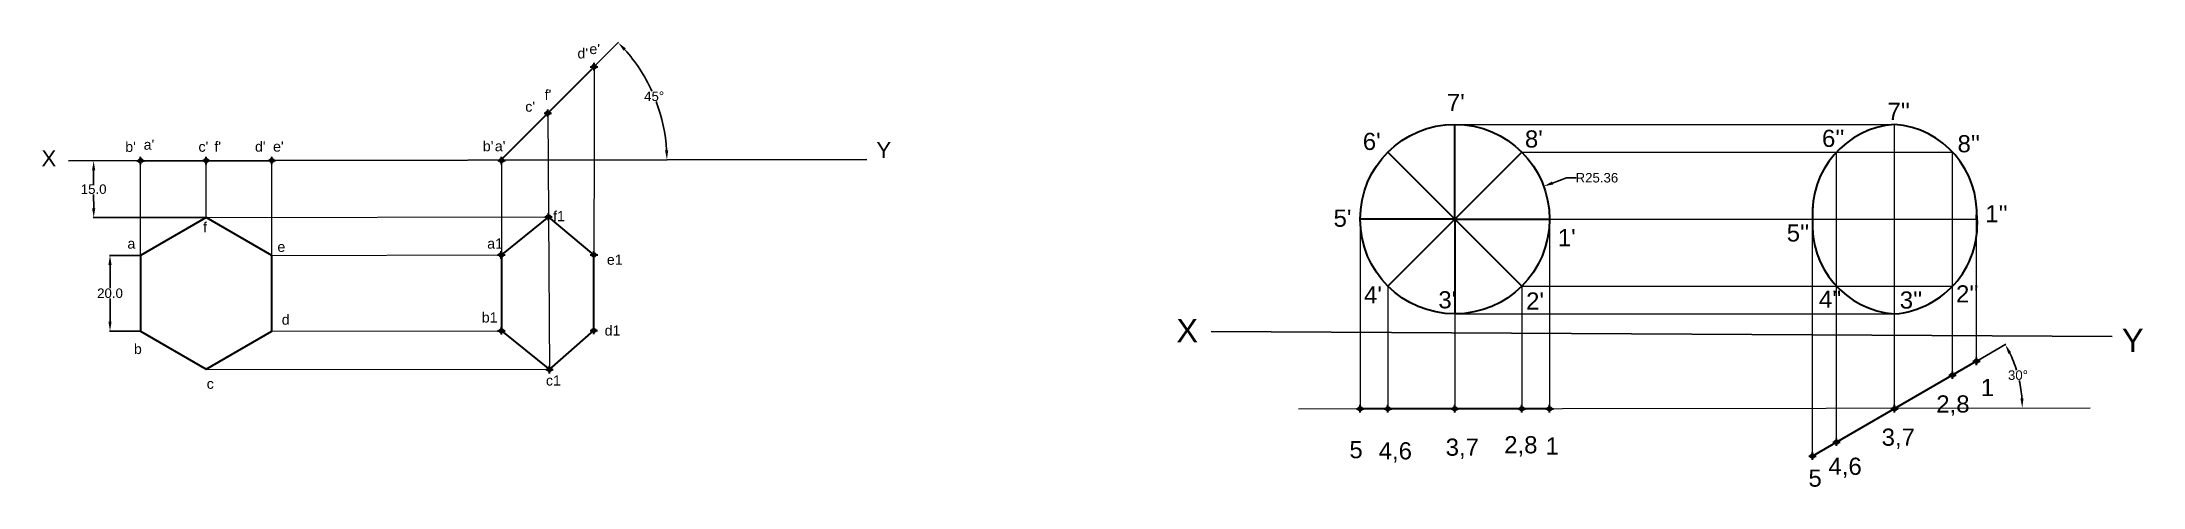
# Model space of a CAD drawing. Header units: millimetres. Extents: x -29 to 526, y 90 to 208.
import ezdxf

# ---------------------------------------------------------------- set-up
doc = ezdxf.new("R2010")
doc.units = ezdxf.units.MM
doc.header["$PDMODE"] = 34
doc.layers.add('thick continuous', color=7, linetype='Continuous', lineweight=30)
doc.styles.get("Standard").update_dxf_attribs({"font": 'arial.ttf'})
doc.dimstyles.get("Standard").update_dxf_attribs({"dimtxt": 2.5, "dimasz": 2.5, "dimexe": 0.18, "dimexo": 0.0625, "dimgap": 0.09, "dimtad": 0, "dimtih": 1, "dimtoh": 1, "dimdec": 1, "dimzin": 0, "dimdsep": 46, "dimtxsty": 'Standard', "dimcen": 0.09, "dimadec": 0, "dimazin": 0, "dimtfac": 1, "dimtdec": 1, "dimtofl": 0, "dimtmove": 0, "dimatfit": 3, "dimfxl": 1, "dimtolj": 1, "dimtzin": 0, "dimarcsym": 0})

# ---------------------------------------------------------------- blocks, each defined once
blk = doc.blocks.new('*D0')
at = {"layer": 'Defpoints', "color": 0, "transparency": 16777216}
for p in [(14.34, 176.56), (-15.35, 161.51), (14.36, 161.56)]:
    blk.add_point(p, dxfattribs=at)
at = {"layer": 'thick continuous', "color": 0, "lineweight": -2, "transparency": 16777216}
for p, q in [((14.27, 176.56), (-15.56, 176.51)), ((-15.38, 174.01), (-15.37, 170.37)), ((-15.36, 164.01), (-15.37, 167.64)), ((14.3, 161.56), (-15.53, 161.51))]:
    blk.add_line(p, q, dxfattribs=at)
at = {"layer": 'thick continuous', "color": 0, "transparency": 16777216}
for points in [[(-14.96, 174.01), (-15.79, 174), (-15.38, 176.51)], [(-14.94, 164.01), (-15.78, 164), (-15.35, 161.51)]]:
    blk.add_solid(points, dxfattribs=at)
at = {"layer": 'thick continuous', "color": 0, "lineweight": 13, "transparency": 16777216, "insert": (-15.37, 169.01), "char_height": 2.5, "attachment_point": 5}
blk.add_mtext('\\A1;15.0', dxfattribs=at)
blk = doc.blocks.new('*D1')
at = {"layer": 'Defpoints', "color": 0, "transparency": 16777216}
for p in [(-2.96, 151.56), (-11.05, 131.56), (-2.96, 131.56)]:
    blk.add_point(p, dxfattribs=at)
at = {"layer": 'thick continuous', "color": 0, "lineweight": -2, "transparency": 16777216}
for p, q in [((-3.02, 151.56), (-11.23, 151.56)), ((-11.05, 149.06), (-11.05, 142.93)), ((-11.05, 134.06), (-11.05, 140.19)), ((-3.02, 131.56), (-11.23, 131.56))]:
    blk.add_line(p, q, dxfattribs=at)
at = {"layer": 'thick continuous', "color": 0, "transparency": 16777216}
for points in [[(-11.47, 149.06), (-10.64, 149.06), (-11.05, 151.56)], [(-11.47, 134.06), (-10.64, 134.06), (-11.05, 131.56)]]:
    blk.add_solid(points, dxfattribs=at)
at = {"layer": 'thick continuous', "color": 0, "lineweight": 13, "transparency": 16777216, "insert": (-11.05, 141.56), "char_height": 2.5, "attachment_point": 5}
blk.add_mtext('\\A1;20.0', dxfattribs=at)
blk = doc.blocks.new('*D2')
at = {"layer": 'Defpoints', "color": 0, "transparency": 16777216}
for p in [(116.75, 201.32), (134.48, 188.1), (-22.04, 176.49), (92.33, 176.81), (188.79, 176.87)]:
    blk.add_point(p, dxfattribs=at)
at = {"layer": 'thick continuous', "color": 0, "lineweight": -2, "transparency": 16777216}
blk.add_line((116.8, 201.37), (123.24, 207.83), dxfattribs=at)
for start, end in [(24.5478, 41.8301), (3.3765, 20.6859)]:
    blk.add_arc((92.22, 176.7), 43.77, start, end, dxfattribs=at)
at = {"layer": 'thick continuous', "color": 0, "transparency": 16777216}
for points in [[(124.53, 205.6), (125.13, 206.18), (123.11, 207.7)], [(136.33, 179.29), (135.49, 179.26), (135.99, 176.78)]]:
    blk.add_solid(points, dxfattribs=at)
at = {"layer": 'thick continuous', "color": 0, "lineweight": 13, "transparency": 16777216, "insert": (132.63, 193.52), "char_height": 2.5, "attachment_point": 5}
blk.add_mtext('\\A1;45°', dxfattribs=at)
blk = doc.blocks.new('*U3')
at = {"layer": 'thick continuous'}
blk.add_line((-12.5, 0), (12.5, 0), dxfattribs=at)
blk = doc.blocks.new('*U4')
at = {"layer": 'thick continuous', "color": 0, "linetype": 'ByBlock', "lineweight": -2, "transparency": 16777216}
for p, rotation in [((344.04, 173.62), 90), ((335.2, 169.96), 135), ((352.88, 169.96), 45), ((331.54, 161.12), 180), ((335.2, 152.28), 225.0000000000001), ((344.04, 148.62), 270), ((352.88, 152.28), 315.0000000000001)]:
    blk.add_blockref('*U3', p, dxfattribs=dict(at, rotation=rotation))
blk.add_blockref('*U3', (356.54, 161.12), dxfattribs=at)
blk = doc.blocks.new('*D6')
at = {"layer": 'Defpoints', "color": 0, "transparency": 16777216}
for p in [(481.77, 123.62), (493.35, 117.11), (302.72, 111.12), (511.78, 111.32), (438.47, 98.62)]:
    blk.add_point(p, dxfattribs=at)
at = {"layer": 'thick continuous', "color": 0, "lineweight": -2, "transparency": 16777216}
blk.add_line((481.83, 123.65), (489.53, 128.1), dxfattribs=at)
for start, end in [(17.4671, 25.7188), (4.3384, 12.6177)]:
    blk.add_arc((460.4, 111.27), 33.47, start, end, dxfattribs=at)
at = {"layer": 'thick continuous', "color": 0, "transparency": 16777216}
for points in [[(490.18, 125.6), (490.92, 125.99), (489.38, 128.01)], [(494.18, 113.82), (493.35, 113.79), (493.86, 111.31)]]:
    blk.add_solid(points, dxfattribs=at)
at = {"layer": 'thick continuous', "color": 0, "transparency": 16777216, "insert": (492.72, 119.95), "char_height": 2.5, "attachment_point": 5}
blk.add_mtext('\\A1;30°', dxfattribs=at)
blk = doc.blocks.new('*D7')
at = {"layer": 'Defpoints', "color": 0, "transparency": 16777216}
for p in [(367.49, 169.78), (344.04, 161.12)]:
    blk.add_point(p, dxfattribs=at)
at = {"layer": 'thick continuous', "color": 0, "lineweight": -2, "transparency": 16777216}
for p, q in [((373.53, 172.02), (369.84, 170.65)), ((376.03, 172.02), (373.53, 172.02)), ((343.95, 161.12), (344.13, 161.12)), ((344.04, 161.03), (344.04, 161.21))]:
    blk.add_line(p, q, dxfattribs=at)
at = {"layer": 'thick continuous', "color": 0, "transparency": 16777216}
blk.add_solid([(369.69, 171.04), (369.98, 170.26), (367.49, 169.78)], dxfattribs=at)
at = {"layer": 'thick continuous', "color": 0, "transparency": 16777216, "insert": (381.54, 172.02), "char_height": 2.5, "attachment_point": 5}
blk.add_mtext('\\A1;R25.36', dxfattribs=at)

msp = doc.modelspace()

# ---------------------------------------------------------------- linework, layer by layer
at = {"layer": 'thick continuous', "lineweight": 30}
for p, q in [((92.33, 176.81), (116.75, 201.32)), ((-2.96, 176.53), (31.64, 176.59))]:
    msp.add_line(p, q, dxfattribs=at)
at = {"layer": 'thick continuous', "lineweight": 9}
for p, q in [((116.75, 201.32), (116.7, 131.74)), ((104.54, 189.07), (105, 121.42)), ((344.04, 186.12), (460.12, 186.12)), ((460.12, 111.12), (460.12, 186.12)), ((361.72, 178.79), (475.43, 178.79)), ((444.81, 102.28), (444.81, 178.79)), ((475.43, 119.96), (475.43, 178.79)), ((-2.96, 151.56), (-2.96, 176.53)), ((14.36, 161.56), (14.34, 176.56)), ((31.68, 151.56), (31.64, 176.59)), ((92.33, 176.81), (92.3, 131.69)), ((14.36, 161.56), (104.73, 161.72)), ((319.04, 161.12), (319.04, 111.12)), ((369.04, 161.12), (369.04, 111.12)), ((369.04, 161.12), (481.96, 161.12)), ((438.47, 98.62), (438.47, 164.24)), ((481.77, 123.62), (481.77, 164.24)), ((31.68, 151.56), (92.32, 151.67)), ((326.36, 143.44), (326.36, 111.12)), ((361.72, 143.44), (361.72, 111.12)), ((361.72, 143.44), (475.43, 143.44)), ((344.04, 136.12), (344.04, 131.12)), ((344.04, 136.12), (460.12, 136.12)), ((31.68, 131.56), (92.3, 131.69)), ((344.04, 131.12), (344.04, 111.12)), ((14.36, 121.56), (105, 121.42)), ((302.72, 111.12), (511.78, 111.32))]:
    msp.add_line(p, q, dxfattribs=at)
at = {"layer": 'thick continuous', "lineweight": 25}
for p, q in [((-22.04, 176.49), (188.79, 176.87)), ((517.58, 130.14), (279.65, 131.48))]:
    msp.add_line(p, q, dxfattribs=at)
at = {"layer": 'thick continuous'}
for p, q in [((481.77, 123.62), (438.47, 98.62)), ((369.04, 111.12), (319.04, 111.12))]:
    msp.add_line(p, q, dxfattribs=at)
at = {"layer": 'thick continuous', "lineweight": 30}
msp.add_lwpolyline([(-2.96, 151.56), (-2.96, 131.56), (14.36, 121.56), (31.68, 131.56), (31.68, 151.56), (14.36, 161.56)], close=True, dxfattribs=at)
at = {"layer": 'thick continuous'}
msp.add_lwpolyline([(104.73, 161.72), (92.32, 151.67), (92.3, 131.69), (105, 121.42), (116.7, 131.74), (116.72, 151.71), (104.73, 161.72)], dxfattribs=at)
msp.add_circle((344.04, 161.12), 25, dxfattribs=at)
for centre, radius, start, end in [((461.93, 162.68), 23.51, 94.4019, 183.8113), ((458.32, 162.68), 23.51, 356.1887, 85.5981), ((461.93, 159.55), 23.51, 176.1887, 265.5981), ((458.18, 159.86), 23.82, 274.6924, 6.8072)]:
    msp.add_arc(centre, radius, start, end, dxfattribs=at)
for p in [(116.75, 201.32), (104.54, 189.07), (-2.96, 176.53), (14.34, 176.56), (31.64, 176.59), (92.33, 176.55), (104.73, 161.72), (92.27, 151.67), (116.72, 151.71), (92.3, 131.69), (116.7, 131.74), (105, 121.42), (481.77, 123.62), (475.43, 119.96), (319.04, 111.12), (326.36, 111.12), (344.04, 111.12), (361.72, 111.12), (369.04, 111.12), (460.12, 111.12), (444.81, 102.28), (438.47, 98.62)]:
    msp.add_point(p, dxfattribs=at)

# ---------------------------------------------------------------- block references
at = {"layer": 'thick continuous', "lineweight": 9}
msp.add_blockref('*U4', (0, 0), dxfattribs=at)

# ---------------------------------------------------------------- texts
at = {"layer": 'thick continuous', "attachment_point": 1}
for s, width, gutter_width, insert, char_height in [("d'", 12.055, 12.5, (112.37, 206.19), 2.682), ("e'", 12.055, 12.5, (115.52, 207.34), 2.682), ("f'", 12.055, 12.5, (103.71, 195.27), 2.682), ("7'", 22.7307, 22.64, (341.93, 194.17), 4.528), ("c'", 12.055, 12.5, (98.59, 192.14), 2.682), ("7''", 22.7307, 22.64, (458.26, 191.81), 4.528), ("6'", 22.7307, 22.64, (319.73, 183.89), 4.528), ("8'", 22.7307, 22.64, (362.53, 184.53), 4.528), ("6''", 22.7307, 22.64, (440.97, 184.7), 4.528), ("8''", 22.7307, 22.64, (476.76, 183.28), 4.528), ('X', 12.055, 12.5, (-29.14, 179.24), 4.18), ("b'", 12.055, 12.5, (-7.03, 181.54), 2.682), ("a'", 12.055, 12.5, (-2.16, 182.11), 2.682), ("c'", 12.055, 12.5, (12.31, 181.57), 2.682), ("f'", 12.055, 12.5, (16.5, 181.58), 2.682), ("d'", 12.055, 12.5, (27.22, 181.6), 2.682), ("e'", 12.055, 12.5, (32, 181.61), 2.682), ("b'", 12.055, 12.5, (87.39, 181.71), 2.682), ("a'", 12.055, 12.5, (90.55, 181.71), 2.682), ('Y', 12.055, 12.5, (191.3, 181.45), 4.18), ('f1', 12.055, 12.5, (105.92, 163.26), 2.682), ("5'", 22.7307, 22.64, (312.01, 163.64), 4.528), ("1''", 22.7307, 22.64, (484.08, 164.8), 4.528), ('a', 12.055, 12.5, (-6.46, 156.02), 2.68), ('f', 12.055, 12.5, (13.52, 160.35), 2.68), ('a1', 12.055, 12.5, (88.54, 156.02), 2.682), ("1'", 22.7307, 22.64, (371.22, 158.5), 4.528), ("5''", 22.7307, 22.64, (431.66, 159.75), 4.528), ('e', 12.055, 12.5, (33.15, 155.16), 2.68), ('e1', 12.055, 12.5, (120.14, 151.76), 2.682), ("4'", 22.7307, 22.64, (320.05, 143.4), 4.528), ("3'", 22.7307, 22.64, (339.68, 142.11), 4.528), ("2'", 22.7307, 22.64, (362.85, 141.79), 4.528), ("4''", 22.7307, 22.64, (440.16, 142.25), 4.528), ("3''", 22.7307, 22.64, (461.51, 142.05), 4.528), ("2''", 22.7307, 22.64, (476.36, 143.67), 4.528), ('d', 12.055, 12.5, (34.3, 135.95), 2.68), ('b1', 12.055, 12.5, (87.11, 136.53), 2.682), ('d1', 12.055, 12.5, (119.54, 133.09), 2.682), ('X', 30.958, 30.92, (270.49, 134.79), 6.18), ('b', 12.055, 12.5, (-4.74, 128.21), 2.68), ('Y', 30.958, 30.92, (520.15, 132.23), 6.18), ('c', 12.055, 12.5, (14.49, 119.04), 2.68), ('c1', 12.055, 12.5, (104.04, 119.9), 2.682), ('1', 22.7307, 22.64, (482.9, 118.98), 4.53), ('2,8', 22.7307, 22.64, (471.15, 114.63), 4.528), ('3,7', 22.7307, 22.64, (456.72, 105.87), 4.528), ('5', 22.7307, 22.64, (316.19, 102.58), 4.53), ('4,6', 22.7307, 22.64, (323.92, 102.26), 4.528), ('3,7', 22.7307, 22.64, (341.61, 103.23), 4.528), ('2,8', 22.7307, 22.64, (357.06, 103.87), 4.528), ('1', 22.7307, 22.64, (368, 103.55), 4.53), ('5', 22.7307, 22.64, (437.4, 95.07), 4.53), ('4,6', 22.7307, 22.64, (442.68, 98.2), 4.528)]:
    msp.add_mtext_dynamic_manual_height_columns(s, width=width, gutter_width=gutter_width, heights=[0], dxfattribs=dict(at, insert=insert, char_height=char_height))

# ---------------------------------------------------------------- dimensions: what is measured, and where the dimension line sits
at = {"layer": 'thick continuous', "lineweight": 13}
dim = msp.add_angular_dim_2l(base=(134.48, 188.1), line1=((-22.04, 176.49), (188.79, 176.87)), line2=((92.33, 176.81), (116.75, 201.32)), dimstyle='Standard', dxfattribs=at)
dim.commit()
dim.dimension.update_dxf_attribs({"geometry": '*D2', "text_midpoint": (132.63, 193.52)})
dim = msp.add_aligned_dim(p1=(14.34, 176.56), p2=(14.36, 161.56), distance=-29.72, dimstyle='Standard', dxfattribs=at)
dim.commit()
dim.dimension.update_dxf_attribs({"geometry": '*D0', "text_midpoint": (-15.37, 169.01)})
at = {"layer": 'thick continuous'}
dim = msp.add_radius_dim(center=(344.04, 161.12), mpoint=(367.49, 169.78), text='R25.36', dimstyle='Standard', dxfattribs=at)
dim.commit()
dim.dimension.update_dxf_attribs({"geometry": '*D7', "text_midpoint": (381.54, 172.02), "dimtype": 164})
at = {"layer": 'thick continuous', "lineweight": 13}
dim = msp.add_linear_dim(base=(-11.05, 131.56), p1=(-2.96, 151.56), p2=(-2.96, 131.56), angle=90, dimstyle='Standard', dxfattribs=at)
dim.commit()
dim.dimension.update_dxf_attribs({"geometry": '*D1', "text_midpoint": (-11.05, 141.56)})
at = {"layer": 'thick continuous'}
dim = msp.add_angular_dim_2l(base=(493.35, 117.11), line1=((302.72, 111.12), (511.78, 111.32)), line2=((481.77, 123.62), (438.47, 98.62)), dimstyle='Standard', dxfattribs=at)
dim.commit()
dim.dimension.update_dxf_attribs({"geometry": '*D6', "text_midpoint": (492.72, 119.95)})

doc.saveas('drawing.dxf')
